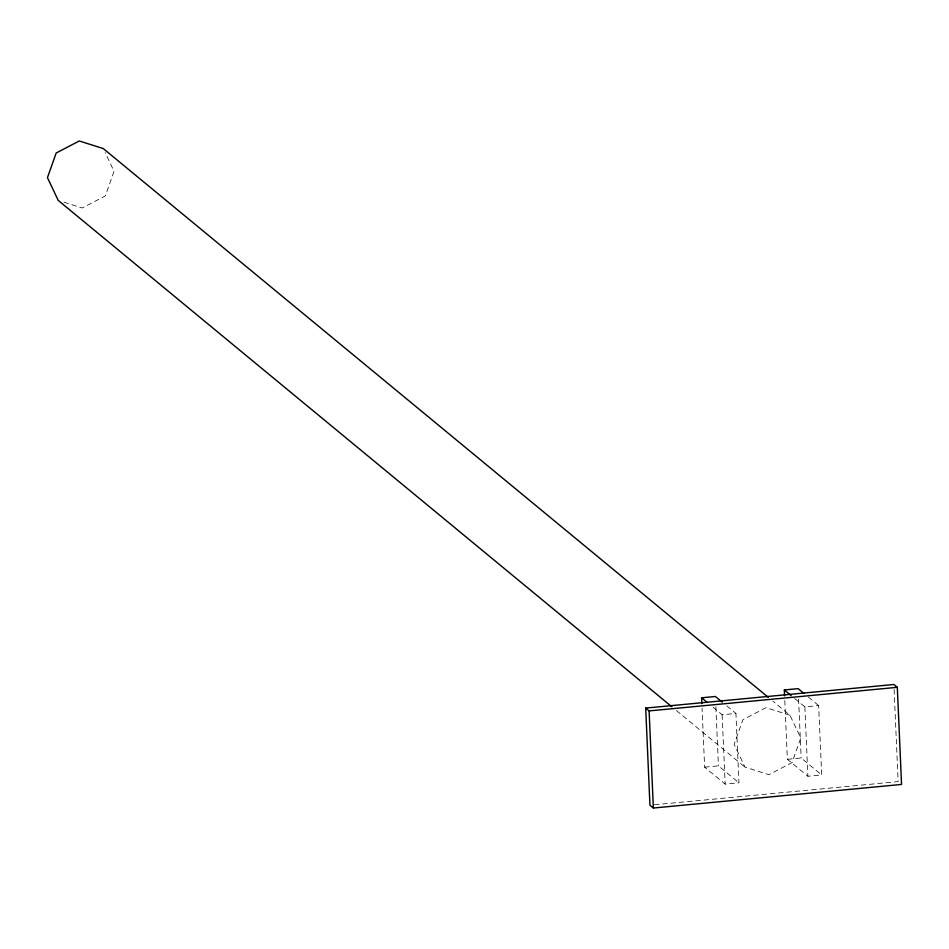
<?xml version="1.0" encoding="UTF-8"?>
<svg xmlns="http://www.w3.org/2000/svg" width="949" height="949" viewBox="0 0 949 949"><rect width="100%" height="100%" fill="white"/><g stroke="black" fill="none" stroke-linecap="round" stroke-linejoin="round"><path stroke-width="0.71" stroke-dasharray="4.75 3.56" d="M713.019 707.219L722.142 714.751L735.926 713.434L738.951 782.806L725.166 784.123L704.633 767.183L702.058 708.132M794.61 698.417L804.871 706.886L818.655 705.582L821.692 774.953L807.896 776.258L787.373 759.319L784.787 700.279M704.633 767.183L718.429 765.867L738.951 782.806M787.373 759.319L801.158 758.002L821.692 774.953M654.347 804.788L898.134 781.62L894.077 688.915M63.88 202.196L82.207 207.985L105.327 195.933L114.046 171.318L105.161 152.564M789.971 715.249L765.997 707.669L742.889 719.722L734.17 744.336L744.953 767.112L768.927 774.681L792.047 762.628L800.766 738.014L789.971 715.249L772.842 701.097M808.394 697.1L818.655 705.582M726.804 705.914L735.926 713.434M676.4 710.528L744.953 767.112M804.871 706.886L807.896 776.258M798.584 698.962L801.158 758.002M722.142 714.751L725.166 784.123M715.843 706.827L718.429 765.867"/><path stroke-width="1.42" d="M701.869 703.707L701.608 697.812L715.392 696.495L722.236 702.141M784.598 695.842L784.337 689.947L798.133 688.63L803.827 693.339M645.7 708.084L893.887 684.49L897.315 687.313L901.55 784.443L653.363 808.026L649.935 805.203L645.7 708.084L649.116 710.908L897.315 687.313M784.337 689.947L791.181 695.593M768.263 697.337L103.263 148.554L79.289 140.974L56.169 153.026L47.45 177.641L58.233 200.417L671.821 706.756M701.608 697.812L707.313 702.509M649.116 710.908L653.363 808.026"/></g></svg>
